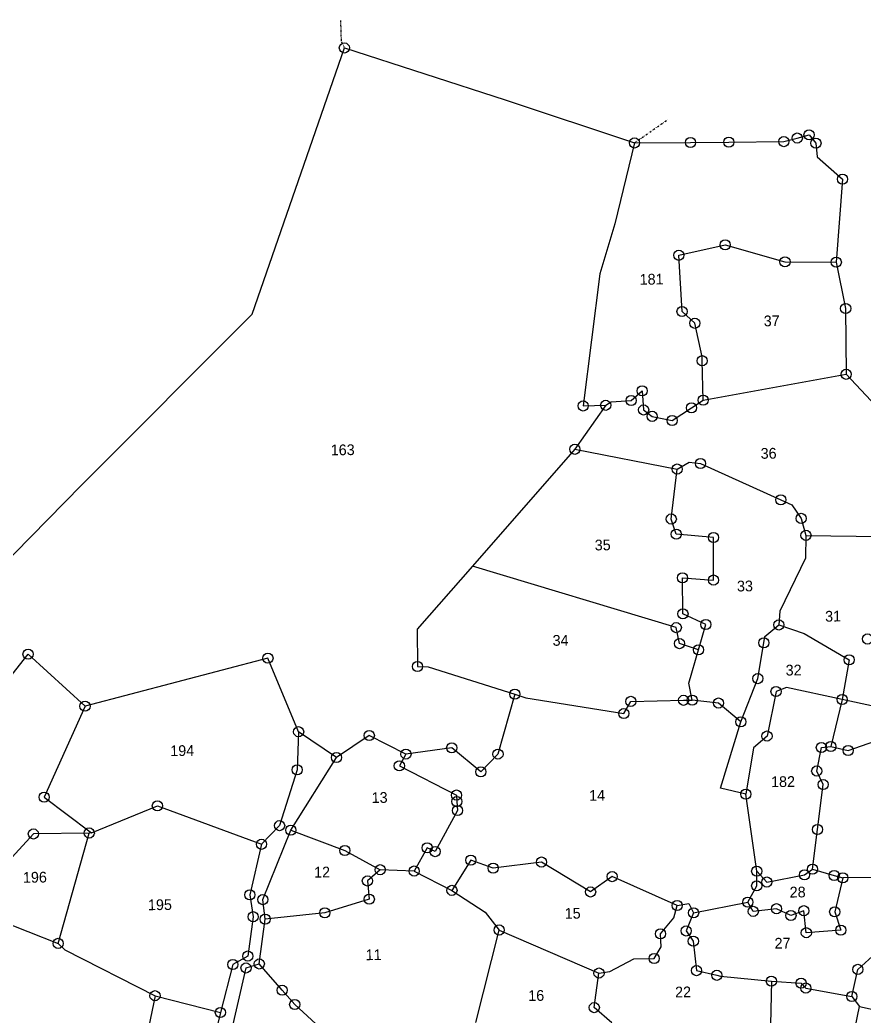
# Model space of a CAD drawing. Header units: metres. Extents: x 264824 to 267265, y 2144553 to 2146342.
# Drawn here: x 265682 to 266397, y 2145498 to 2146342 of the extents above; entities that cross this region are included whole.
import ezdxf

# ---------------------------------------------------------------- set-up
doc = ezdxf.new("R2010")
doc.units = ezdxf.units.M
doc.header["$LTSCALE"] = 0.3
doc.linetypes.add('DIVIDE', pattern=[1.25, 0.5, -0.25, 0, -0.25, 0, -0.25])
for name, color, linetype in [('POLY_PARCEL', 6, 'Continuous'), ('POLY_WATER', 4, 'Continuous'), ('SYM_STONE', 1, 'Continuous'), ('TEXT_PARCEL', 7, 'Continuous'), ('V_BOUND_LINE', 7, 'Continuous'), ('V_DIVIDE_LINE', 7, 'DIVIDE')]:
    doc.layers.add(name, color=color, linetype=linetype)
doc.styles.add('TEXT_MAP', font='', dxfattribs={"height": 1.8})
doc.styles.get('TEXT_MAP').set_extended_font_data('Kruti Dev 050')

msp = doc.modelspace()

# ---------------------------------------------------------------- linework, layer by layer
at = {"layer": 'POLY_PARCEL'}
for p, q in [((266202.48, 2146237.52), (266185.96, 2146169.01)), ((266185.96, 2146169.01), (266173.26, 2146126.55)), ((266239.99, 2146142.32), (266279.22, 2146151.17)), ((266279.22, 2146151.17), (266329.96, 2146136.77)), ((266242.74, 2146094.62), (266239.99, 2146142.32)), ((266329.96, 2146136.77), (266373.38, 2146136.54)), ((266173.26, 2146126.55), (266159, 2146014.61)), ((266253.56, 2146084.7), (266242.74, 2146094.62)), ((266259.7, 2146056.13), (266253.56, 2146084.7)), ((266259.79, 2146052.96), (266259.7, 2146056.13)), ((266260.72, 2146019.48), (266259.79, 2146052.96)), ((266260.72, 2146019.48), (266381.72, 2146041.43)), ((266199.6, 2146019.21), (266208.98, 2146027.44)), ((266208.98, 2146027.44), (266210.2, 2146011.25)), ((266178.09, 2146015.2), (266151.96, 2145977.9)), ((266159, 2146014.61), (266178.09, 2146015.2)), ((266178.09, 2146015.2), (266182.61, 2146017.98)), ((266182.61, 2146017.98), (266199.6, 2146019.21)), ((266234.46, 2146002.31), (266250.78, 2146012.98)), ((266250.78, 2146012.98), (266260.72, 2146019.48)), ((266210.2, 2146011.25), (266217.4, 2146005.82)), ((266217.4, 2146005.82), (266234.46, 2146002.31)), ((266151.96, 2145977.9), (266065.15, 2145878.94)), ((266151.96, 2145977.9), (266238.58, 2145961.17)), ((266238.58, 2145961.17), (266248.8, 2145967.03)), ((266248.8, 2145967.03), (266258.43, 2145965.8)), ((266258.43, 2145965.8), (266326.47, 2145935.05)), ((266233.65, 2145918.82), (266238.58, 2145961.17)), ((266326.47, 2145935.05), (266335.7, 2145930.88)), ((266335.7, 2145930.88), (266343.65, 2145919.33)), ((266237.91, 2145905.91), (266233.65, 2145918.82)), ((266343.65, 2145919.33), (266347.74, 2145904.98)), ((266269.45, 2145903.15), (266237.91, 2145905.91)), ((266269.45, 2145867.09), (266269.45, 2145903.15)), ((266347.74, 2145904.98), (266347.43, 2145885.75)), ((266347.74, 2145904.98), (266411.49, 2145903.94)), ((266065.15, 2145878.94), (266018.47, 2145825.43)), ((266237.88, 2145826.76), (266065.15, 2145878.94)), ((266347.43, 2145885.75), (266325.54, 2145840.63)), ((266243.54, 2145838.52), (266243.18, 2145868.9)), ((266243.18, 2145868.9), (266269.45, 2145867.09)), ((266262.92, 2145829.47), (266243.54, 2145838.52)), ((266325.54, 2145840.63), (266324.76, 2145829.03)), ((266256.64, 2145807.88), (266262.92, 2145829.47)), ((266312.89, 2145819.24), (266324.76, 2145829.03)), ((266324.76, 2145829.03), (266346.3, 2145821.76)), ((266018.47, 2145825.43), (266018.75, 2145793.83)), ((266240.63, 2145813.2), (266237.88, 2145826.76)), ((266312.02, 2145813.95), (266312.89, 2145819.24)), ((266346.3, 2145821.76), (266384.31, 2145799.49)), ((266256.64, 2145807.88), (266240.63, 2145813.2)), ((266307.02, 2145783.56), (266312.02, 2145813.95)), ((265617.85, 2145714.11), (265688.84, 2145804.35)), ((265688.84, 2145804.35), (265737.09, 2145760.19)), ((266248.45, 2145779.71), (266256.64, 2145807.88)), ((265892.03, 2145800.93), (265737.09, 2145760.19)), ((265917.99, 2145738.56), (265892.03, 2145800.93)), ((266018.75, 2145793.83), (266027.76, 2145793.62)), ((266027.76, 2145793.62), (266101.12, 2145770.45)), ((266384.31, 2145799.49), (266378.4, 2145765.82)), ((266251.43, 2145765.33), (266248.45, 2145779.71)), ((266292.6, 2145746.9), (266307.02, 2145783.56)), ((266101.12, 2145770.45), (266086.88, 2145719.61)), ((266101.12, 2145770.45), (266110.35, 2145767.18)), ((266322.35, 2145772.6), (266314.72, 2145734.89)), ((266331.27, 2145776.01), (266322.35, 2145772.6)), ((266378.4, 2145765.82), (266331.27, 2145776.01)), ((265737.09, 2145760.19), (265702.57, 2145683.06)), ((266110.35, 2145767.18), (266193.52, 2145753.92)), ((266193.52, 2145753.92), (266199.41, 2145764.28)), ((266199.41, 2145764.28), (266244.09, 2145765.18)), ((266244.09, 2145765.18), (266251.43, 2145765.33)), ((266273.63, 2145762.88), (266251.43, 2145765.33)), ((266292.6, 2145746.9), (266273.63, 2145762.88)), ((266378.4, 2145765.82), (266368.76, 2145726.04)), ((266416.33, 2145757.61), (266378.4, 2145765.82)), ((266275.39, 2145690.62), (266292.6, 2145746.9)), ((265977.86, 2145735.32), (265950.05, 2145716.77)), ((266008.92, 2145719.61), (265977.86, 2145735.32)), ((266314.72, 2145734.89), (266303.41, 2145725.04)), ((266360.76, 2145725.14), (266368.76, 2145726.04)), ((266368.76, 2145726.04), (266383.53, 2145722.61)), ((266383.53, 2145722.61), (266411.83, 2145732.48)), ((266008.92, 2145719.61), (266003.32, 2145709.6)), ((266047.7, 2145724.83), (266008.92, 2145719.61)), ((266072.3, 2145704.62), (266047.7, 2145724.83)), ((266086.88, 2145719.61), (266072.3, 2145704.62)), ((266303.41, 2145725.04), (266296.75, 2145685.68)), ((266356.81, 2145705.26), (266360.76, 2145725.14)), ((266003.32, 2145709.6), (266051.75, 2145684.88)), ((266362.3, 2145693.75), (266356.81, 2145705.26)), ((266357.49, 2145655.7), (266362.3, 2145693.75)), ((266051.75, 2145684.88), (266052.08, 2145679.34)), ((266296.75, 2145685.68), (266275.39, 2145690.62)), ((266306.02, 2145620.38), (266296.75, 2145685.68)), ((265702.57, 2145683.06), (265741.43, 2145653.66)), ((265742.62, 2145652.76), (265798.38, 2145675.7)), ((265798.38, 2145675.7), (265886.64, 2145643.18)), ((266052.08, 2145679.34), (266052.53, 2145671.72)), ((266052.53, 2145671.72), (266033.64, 2145636.96)), ((265693.38, 2145651.92), (265650.89, 2145605.82)), ((265740.72, 2145652.72), (265693.38, 2145651.92)), ((265714.32, 2145559.18), (265740.72, 2145652.72)), ((265742.62, 2145652.76), (265740.72, 2145652.72)), ((265741.43, 2145653.66), (265742.62, 2145652.76)), ((265911.35, 2145655.08), (265957.11, 2145637.87)), ((266353.25, 2145622.07), (266357.49, 2145655.7)), ((265957.11, 2145637.87), (265987.18, 2145621.6)), ((266026.96, 2145640.09), (266015.93, 2145620.48)), ((266033.64, 2145636.96), (266026.96, 2145640.09)), ((266063.8, 2145629.64), (266047.9, 2145604.13)), ((266082.86, 2145622.92), (266063.8, 2145629.64)), ((266123.69, 2145628.09), (266082.86, 2145622.92)), ((266165.32, 2145602.74), (266123.69, 2145628.09)), ((265567.7, 2145616.45), (265714.32, 2145559.18)), ((265987.18, 2145621.6), (265976.26, 2145612.1)), ((266015.93, 2145620.48), (265987.18, 2145621.6)), ((266015.93, 2145620.48), (266047.9, 2145604.13)), ((266305.98, 2145607.92), (266306.02, 2145620.38)), ((266306.02, 2145620.38), (266314.61, 2145611.18)), ((266314.61, 2145611.18), (266346.46, 2145617.31)), ((266346.46, 2145617.31), (266353.25, 2145622.07)), ((266353.25, 2145622.07), (266371.68, 2145616.78)), ((266371.68, 2145616.78), (266378.88, 2145614.71)), ((265976.26, 2145612.1), (265977.84, 2145596.66)), ((266183.58, 2145615.75), (266165.32, 2145602.74)), ((266238.69, 2145591.24), (266183.58, 2145615.75)), ((266298.45, 2145594.18), (266305.98, 2145607.92)), ((266378.88, 2145614.71), (266372.06, 2145585.98)), ((266410.3, 2145615.1), (266378.88, 2145614.71)), ((266047.9, 2145604.13), (266075.95, 2145585.51)), ((265977.84, 2145596.66), (265940.18, 2145585)), ((266235.71, 2145580.93), (266238.69, 2145591.24)), ((266238.69, 2145591.24), (266248.59, 2145592.84)), ((266248.59, 2145592.84), (266252.57, 2145585.01)), ((266252.57, 2145585.01), (266298.45, 2145594.18)), ((266303.08, 2145586.31), (266298.45, 2145594.18)), ((265940.18, 2145585), (265889.75, 2145579.69)), ((266075.95, 2145585.51), (266087.83, 2145570.52)), ((266252.57, 2145585.01), (266246.22, 2145569.71)), ((266322.81, 2145588.56), (266303.08, 2145586.31)), ((266334.99, 2145582.76), (266322.81, 2145588.56)), ((266345.87, 2145586.85), (266334.99, 2145582.76)), ((266348.03, 2145568.23), (266345.87, 2145586.85)), ((266372.06, 2145585.98), (266377.25, 2145570.32)), ((266224.45, 2145567.29), (266235.71, 2145580.93)), ((266068.12, 2145492), (266087.83, 2145570.52)), ((266087.83, 2145570.52), (266172.42, 2145534.05)), ((266225.19, 2145556.37), (266224.45, 2145567.29)), ((266246.22, 2145569.71), (266252.32, 2145561.05)), ((266377.25, 2145570.32), (266348.03, 2145568.23)), ((265714.32, 2145559.18), (265720.03, 2145553.64)), ((266252.32, 2145561.05), (266255.08, 2145536.1)), ((266391.72, 2145537.16), (266413.38, 2145556.93)), ((265720.03, 2145553.64), (265796.37, 2145514.85)), ((266219.21, 2145546.37), (266225.19, 2145556.37)), ((265904.13, 2145519.46), (265884.72, 2145541.75)), ((266181.66, 2145535.28), (266201.93, 2145546.06)), ((266201.93, 2145546.06), (266219.21, 2145546.37)), ((266168.44, 2145504.75), (266172.42, 2145534.05)), ((266172.42, 2145534.05), (266181.66, 2145535.28)), ((266255.08, 2145536.1), (266272.23, 2145532.13)), ((266272.23, 2145532.13), (266275.27, 2145531.43)), ((266386.5, 2145514.21), (266391.72, 2145537.16)), ((266275.27, 2145531.43), (266318.4, 2145527.22)), ((266318.4, 2145527.22), (266317.15, 2145473.75)), ((266318.4, 2145527.22), (266343.54, 2145525.48)), ((266343.54, 2145525.48), (266347.68, 2145521.31)), ((265796.37, 2145514.85), (265789.87, 2145482.34)), ((265796.37, 2145514.85), (265851.72, 2145500.68)), ((265914.69, 2145507.34), (265904.13, 2145519.46)), ((266347.68, 2145521.31), (266386.5, 2145514.21)), ((265939.62, 2145484.48), (265914.69, 2145507.34)), ((266386.5, 2145514.21), (266393.19, 2145505.6)), ((266183.37, 2145491.98), (266168.44, 2145504.75)), ((266375.99, 2145423.11), (266393.19, 2145505.6)), ((266393.19, 2145505.6), (266427.98, 2145498.14))]:
    msp.add_line(p, q, dxfattribs=at)
at = {"layer": 'POLY_WATER'}
for p, q in [((265917.99, 2145738.56), (265916.75, 2145706.3)), ((265950.05, 2145716.77), (265917.99, 2145738.56)), ((265911.35, 2145655.08), (265950.05, 2145716.77)), ((265916.75, 2145706.3), (265901.91, 2145658.96)), ((265901.91, 2145658.96), (265886.64, 2145643.18)), ((265887.7, 2145596.24), (265911.35, 2145655.08)), ((265886.64, 2145643.18), (265876.73, 2145600.37)), ((265876.73, 2145600.37), (265879.46, 2145581.78)), ((265889.75, 2145579.69), (265887.7, 2145596.24)), ((265879.46, 2145581.78), (265875.07, 2145548.46)), ((265884.72, 2145541.75), (265889.75, 2145579.69)), ((265862.24, 2145541.27), (265851.72, 2145500.68)), ((265875.07, 2145548.46), (265862.24, 2145541.27)), ((265873.46, 2145538.38), (265884.72, 2145541.75)), ((265853.97, 2145453.72), (265873.46, 2145538.38)), ((265851.72, 2145500.68), (265847.31, 2145481.96))]:
    msp.add_line(p, q, dxfattribs=at)
at = {"layer": 'SYM_STONE'}
for centre in [(265956.76, 2146317.99), (266202.48, 2146237.52), (266249.88, 2146237.93), (266282.34, 2146238.21), (266329.02, 2146238.62), (266340.37, 2146241.67), (266350.31, 2146244.34), (266356.17, 2146237.36), (266378.72, 2146206.87), (266279.22, 2146151.17), (266239.99, 2146142.32), (266329.96, 2146136.77), (266373.38, 2146136.54), (266242.74, 2146094.62), (266381.34, 2146097.22), (266253.56, 2146084.7), (266259.79, 2146052.96), (266381.72, 2146041.43), (266208.98, 2146027.44), (266199.6, 2146019.21), (266260.72, 2146019.48), (266159, 2146014.61), (266178.09, 2146015.2), (266210.2, 2146011.25), (266250.78, 2146012.98), (266217.4, 2146005.82), (266234.46, 2146002.31), (266151.96, 2145977.9), (266238.58, 2145961.17), (266258.43, 2145965.8), (266326.47, 2145935.05), (266233.65, 2145918.82), (266343.65, 2145919.33), (266237.91, 2145905.91), (266269.45, 2145903.15), (266347.74, 2145904.98), (266243.18, 2145868.9), (266269.45, 2145867.09), (266243.54, 2145838.52), (266237.88, 2145826.76), (266262.92, 2145829.47), (266324.76, 2145829.03), (266399.8, 2145817.13), (266240.63, 2145813.2), (266256.64, 2145807.88), (266312.02, 2145813.95), (265688.84, 2145804.35), (265892.03, 2145800.93), (266384.31, 2145799.49), (266018.75, 2145793.83), (266307.02, 2145783.56), (266322.35, 2145772.6), (266101.12, 2145770.45), (266199.41, 2145764.28), (266244.09, 2145765.18), (266251.43, 2145765.33), (266378.4, 2145765.82), (265737.09, 2145760.19), (266273.63, 2145762.88), (266193.52, 2145753.92), (266292.6, 2145746.9), (265917.99, 2145738.56), (265977.86, 2145735.32), (266314.72, 2145734.89), (266047.7, 2145724.83), (266360.76, 2145725.14), (266368.76, 2145726.04), (266383.53, 2145722.61), (265950.05, 2145716.77), (266008.92, 2145719.61), (266086.88, 2145719.61), (265916.75, 2145706.3), (266003.32, 2145709.6), (266072.3, 2145704.62), (266356.81, 2145705.26), (266362.3, 2145693.75), (265702.57, 2145683.06), (266051.75, 2145684.88), (266052.08, 2145679.34), (266296.75, 2145685.68), (265798.38, 2145675.7), (266052.53, 2145671.72), (265901.91, 2145658.96), (265911.35, 2145655.08), (266357.49, 2145655.7), (265693.38, 2145651.92), (265740.72, 2145652.72), (265886.64, 2145643.18), (265957.11, 2145637.87), (266026.96, 2145640.09), (266033.64, 2145636.96), (266063.8, 2145629.64), (265987.18, 2145621.6), (266015.93, 2145620.48), (266082.86, 2145622.92), (266123.69, 2145628.09), (266306.02, 2145620.38), (266353.25, 2145622.07), (265976.26, 2145612.1), (266183.58, 2145615.75), (266346.46, 2145617.31), (266371.68, 2145616.78), (266378.88, 2145614.71), (266047.9, 2145604.13), (266305.98, 2145607.92), (266314.61, 2145611.18), (265876.73, 2145600.37), (265887.7, 2145596.24), (265977.84, 2145596.66), (266165.32, 2145602.74), (266238.69, 2145591.24), (266298.45, 2145594.18), (266322.81, 2145588.56), (266345.87, 2145586.85), (265879.46, 2145581.78), (265889.75, 2145579.69), (265940.18, 2145585), (266252.57, 2145585.01), (266303.08, 2145586.31), (266334.99, 2145582.76), (266372.06, 2145585.98), (266087.83, 2145570.52), (266246.22, 2145569.71), (266377.25, 2145570.32), (266224.45, 2145567.29), (266252.32, 2145561.05), (266348.03, 2145568.23), (265714.32, 2145559.18), (265875.07, 2145548.46), (266219.21, 2145546.37), (265862.24, 2145541.27), (265873.46, 2145538.38), (265884.72, 2145541.75), (266255.08, 2145536.1), (266391.72, 2145537.16), (266172.42, 2145534.05), (266272.23, 2145532.13), (265904.13, 2145519.46), (266318.4, 2145527.22), (266343.54, 2145525.48), (266347.68, 2145521.31), (265796.37, 2145514.85), (266386.5, 2145514.21), (265914.69, 2145507.34), (266168.44, 2145504.75), (265851.72, 2145500.68)]:
    msp.add_circle(centre, 4.3, dxfattribs=at)
at = {"layer": 'V_BOUND_LINE'}
for p, q in [((265878.79, 2146092.27), (265956.76, 2146317.99)), ((265956.76, 2146317.99), (266092.98, 2146274.06)), ((266092.98, 2146274.06), (266202.48, 2146237.52)), ((266329.02, 2146238.62), (266340.37, 2146241.67)), ((266340.37, 2146241.67), (266350.31, 2146244.34)), ((266350.31, 2146244.34), (266356.17, 2146237.36)), ((266202.48, 2146237.52), (266249.88, 2146237.93)), ((266249.88, 2146237.93), (266282.34, 2146238.21)), ((266282.34, 2146238.21), (266329.02, 2146238.62)), ((266356.17, 2146237.36), (266357.07, 2146225.62)), ((266357.07, 2146225.62), (266378.72, 2146206.87)), ((266378.72, 2146206.87), (266373.38, 2146136.54)), ((266373.38, 2146136.54), (266381.34, 2146097.22)), ((266381.34, 2146097.22), (266381.72, 2146041.43)), ((265734.03, 2145947.4), (265878.79, 2146092.27)), ((266381.72, 2146041.43), (266407.02, 2146014.59)), ((265574.58, 2145784.99), (265734.03, 2145947.4))]:
    msp.add_line(p, q, dxfattribs=at)
at = {"layer": 'V_DIVIDE_LINE', "ltscale": 10}
for p, q in [((265954.29, 2146323.84), (265953.73, 2146341.76)), ((265956.76, 2146317.99), (265954.29, 2146323.84)), ((266202.48, 2146237.52), (266230.75, 2146257.49))]:
    msp.add_line(p, q, dxfattribs=at)

# ---------------------------------------------------------------- texts
at = {"layer": 'TEXT_PARCEL', "style": 'TEXT_MAP'}
for s, p in [('181', (266206.87, 2146117.34)), ('37', (266312.02, 2146082.11)), ('163', (265945.25, 2145972.74)), ('36', (266309.38, 2145969.82)), ('35', (266168.86, 2145892.17)), ('33', (266289.33, 2145857.38)), ('31', (266364.01, 2145831.83)), ('34', (266133.16, 2145811.35)), ('32', (266330.56, 2145786.14)), ('194', (265809.33, 2145717.84)), ('182', (266318.21, 2145691.55)), ('13', (265979.89, 2145678.13)), ('14', (266164.14, 2145679.98)), ('196', (265684.55, 2145610.51)), ('12', (265931.17, 2145614.92)), ('28', (266333.98, 2145598.01)), ('195', (265790.44, 2145587.27)), ('15', (266143.42, 2145580.02)), ('27', (266321.16, 2145554.7)), ('11', (265974.81, 2145544.91)), ('16', (266112.55, 2145510.36)), ('22', (266236.92, 2145513.36))]:
    msp.add_text(s, height=9.101, rotation=0.81277, dxfattribs=at).set_placement(p)

doc.saveas('drawing.dxf')
